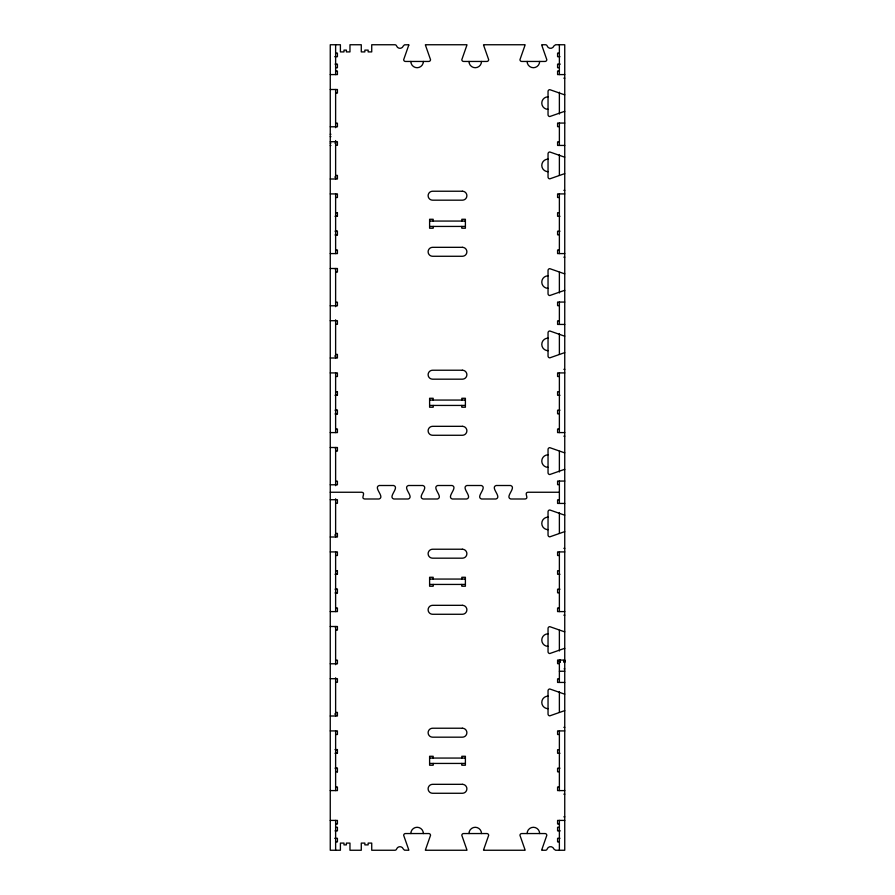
<?xml version="1.0" encoding="UTF-8"?>
<svg xmlns="http://www.w3.org/2000/svg" width="895" height="895" viewBox="0 0 895 895"><rect width="100%" height="100%" fill="white"/><g stroke="black" fill="none" stroke-linecap="round" stroke-linejoin="round"><path stroke-width="1.34" d="M559.375 662.367L560.046 662.367L559.375 661.964L560.046 661.964L559.375 661.136L560.046 660.107L559.375 660.107L559.375 682.438M335.625 53.107L337.415 53.107L337.415 56.687L334.73 56.687M559.375 53.107L557.585 53.107L557.585 56.687L559.968 56.687M335.032 64.138L337.415 64.138L337.415 67.718L335.625 67.718M560.27 64.138L557.585 64.138L557.585 67.718L559.375 67.718M335.625 71.007L337.415 71.007L337.415 74.587L330.255 74.587M559.375 71.007L557.585 71.007L557.585 74.587L564.745 74.587M563.85 78.167L564.745 78.167M330.255 89.5L337.415 89.5L337.415 93.08L335.625 93.08M564.745 123.062L557.585 123.062L557.585 126.642L559.375 126.642M335.625 123.208L337.415 123.208L337.415 126.788L330.255 126.788M330.255 134.25L330.926 134.25M330.255 136.655L330.926 136.655M330.255 141.712L337.415 141.712L337.415 145.292L335.625 145.292M559.375 141.857L557.585 141.857L557.585 145.438L564.745 145.438M330.255 143.133L330.926 143.133M334.954 143.133L335.625 143.133M330.255 145.438L330.926 145.438M335.625 175.42L337.415 175.42L337.415 179L330.255 179M334.73 177.042L335.625 177.042M563.85 190.333L564.745 190.333M330.255 193.913L337.415 193.913L337.415 197.493L335.625 197.493M564.745 193.913L557.585 193.913L557.585 197.493L559.375 197.493M335.625 212.708L337.415 212.708M559.375 212.708L557.585 212.708L557.585 216.288L559.968 216.288M335.625 216.142L337.415 216.142M335.032 216.288L337.415 216.288L337.415 212.562M429.6 221.065L465.4 221.065M429.6 226.435L465.4 226.435M335.032 231.212L337.415 231.212L337.415 234.937L335.032 234.937M559.968 231.212L557.585 231.212L557.585 234.792L559.375 234.792M335.625 231.357L337.415 231.357M335.625 234.792L337.415 234.792M335.625 250.007L337.415 250.007L337.415 253.587L330.255 253.587M559.375 250.007L557.585 250.007L557.585 253.587L564.745 253.587M563.85 257.167L564.745 257.167M330.255 268.5L337.415 268.5L337.415 272.08L335.625 272.08M334.73 268.668L335.625 268.668M564.745 302.062L557.585 302.062L557.585 305.642L559.375 305.642M335.625 302.208L337.415 302.208L337.415 305.788L330.255 305.788M330.255 320.712L337.415 320.712L337.415 324.292L335.625 324.292M559.375 320.857L557.585 320.857L557.585 324.438L564.745 324.438M335.625 354.42L337.415 354.42L337.415 358L330.255 358M334.73 356.042L335.625 356.042M563.85 369.333L564.745 369.333M330.255 372.913L337.415 372.913L337.415 376.493L335.625 376.493M564.745 372.913L557.585 372.913L557.585 376.493L559.375 376.493M335.625 391.708L337.415 391.708M559.375 391.708L557.585 391.708L557.585 395.288L559.968 395.288M335.625 395.142L337.415 395.142M335.032 395.288L337.415 395.288L337.415 391.562M429.6 400.065L465.4 400.065M429.6 405.435L465.4 405.435M335.032 410.212L337.415 410.212L337.415 413.937L335.032 413.937M559.968 410.212L557.585 410.212L557.585 413.792L559.375 413.792M335.625 410.357L337.415 410.357M335.625 413.792L337.415 413.792M335.625 429.007L337.415 429.007L337.415 432.587L330.255 432.587M559.375 429.007L557.585 429.007L557.585 432.587L564.745 432.587M563.85 436.167L564.745 436.167M330.255 447.5L337.415 447.5L337.415 451.08L335.625 451.08M334.73 447.668L335.625 447.668M564.745 481.062L557.585 481.062L557.585 484.642L559.375 484.642M335.625 481.208L337.415 481.208L337.415 484.788L330.255 484.788M330.255 492.25L361.916 492.25C366.234 492.787 360.249 498.47 364.567 498.996L379.032 498.996C385.331 496.938 372.891 487.562 379.178 485.504L393.655 485.504C399.942 487.562 387.501 496.938 393.8 498.996L408.265 498.996C414.564 496.938 402.123 487.562 408.422 485.504L422.887 485.504C429.186 487.562 416.746 496.938 423.033 498.996L437.51 498.996C443.797 496.938 431.356 487.562 437.655 485.504L452.12 485.504C458.419 487.562 445.978 496.938 452.277 498.996L466.742 498.996C473.041 496.938 460.601 487.562 466.888 485.504L481.365 485.504C487.652 487.562 475.211 496.938 481.51 498.996L495.975 498.996C502.274 496.938 489.833 487.562 496.132 485.504L510.597 485.504C516.896 487.562 504.456 496.938 510.743 498.996L525.22 498.996C529.527 498.47 523.541 492.787 527.86 492.25L559.375 492.25M330.255 499.712L337.415 499.712L337.415 503.292L335.625 503.292M559.375 499.857L557.585 499.857L557.585 503.437L564.745 503.437M335.625 533.42L337.415 533.42L337.415 537L330.255 537M334.73 535.042L335.625 535.042M563.85 548.333L564.745 548.333M330.255 551.913L337.415 551.913L337.415 555.493L335.625 555.493M564.745 551.913L557.585 551.913L557.585 555.493L559.375 555.493M335.625 570.708L337.415 570.708M559.375 570.708L557.585 570.708L557.585 574.288L559.968 574.288M335.625 574.143L337.415 574.143M335.032 574.288L337.415 574.288L337.415 570.562M429.6 579.065L465.4 579.065M429.6 584.435L465.4 584.435M335.032 589.212L337.415 589.212L337.415 592.938L335.032 592.938M559.968 589.212L557.585 589.212L557.585 592.792L559.375 592.792M335.625 589.357L337.415 589.357M335.625 592.792L337.415 592.792M335.625 608.007L337.415 608.007L337.415 611.587L330.255 611.587M559.375 608.007L557.585 608.007L557.585 611.587L564.745 611.587M563.85 615.167L564.745 615.167M330.255 626.5L337.415 626.5L337.415 630.08L335.625 630.08M334.73 626.668L335.625 626.668M564.745 660.107L557.585 660.062L557.585 663.643L559.375 663.643M335.625 660.208L337.415 660.208L337.415 663.788L330.255 663.788M559.375 660.253L560.046 660.253M564.074 660.253L564.745 660.253M564.074 660.488L564.745 660.488M559.375 660.778L560.046 660.778M564.074 660.778L564.745 660.778M564.074 661.136L564.745 661.136M559.375 661.539L560.046 661.539M564.074 661.539L564.745 661.539M564.074 661.964L564.745 661.964M564.074 662.367L564.745 662.367M564.074 668.845L564.745 668.845M559.375 671.25L564.745 671.25M330.255 678.712L337.415 678.712L337.415 682.292L335.625 682.292M559.375 678.857L557.585 678.857L557.585 682.438L564.745 682.438M335.625 712.42L337.415 712.42L337.415 716L330.255 716M334.73 714.042L335.625 714.042M563.85 727.333L564.745 727.333M330.255 730.913L337.415 730.913L337.415 734.493L335.625 734.493M564.745 730.913L557.585 730.913L557.585 734.493L559.375 734.493M335.032 749.562L337.415 749.562L337.415 753.288L335.032 753.288M335.625 749.708L337.415 749.708M559.375 749.708L557.585 749.708L557.585 753.288L559.968 753.288M335.625 753.143L337.415 753.143M429.6 758.065L465.4 758.065M429.6 763.435L465.4 763.435M335.032 768.212L337.415 768.212L337.415 771.937M559.968 768.212L557.585 768.212L557.585 771.792L559.375 771.792M335.625 768.357L337.415 768.357M335.625 771.792L337.415 771.792M335.625 787.007L337.415 787.007L337.415 790.587L330.255 790.587M559.375 787.007L557.585 787.007L557.585 790.587L564.745 790.587M563.85 794.167L564.745 794.167M563.85 816.833L564.745 816.833M330.255 820.413L337.415 820.413L337.415 823.993L335.625 823.993M564.745 820.413L557.585 820.413L557.585 823.993L559.375 823.993M335.625 827.282L337.415 827.282L337.415 830.862L335.032 830.862M559.375 827.282L557.585 827.282L557.585 830.862L560.27 830.862M334.73 838.313L337.415 838.313L337.415 841.893L335.625 841.893M559.968 838.313L557.585 838.313L557.585 841.893L559.375 841.893M559.375 44.75L559.375 74.587M559.375 92.23L559.375 114.034M559.375 123.062L559.375 145.438M559.375 154.522L559.375 175.185M559.375 193.913L559.375 253.587M559.375 272.315L559.375 292.978M559.375 302.062L559.375 324.438M559.375 333.522L559.375 354.185M559.375 372.913L559.375 432.587M559.375 451.315L559.375 471.978M559.375 481.062L559.375 503.437M559.375 512.522L559.375 533.185M559.375 551.913L559.375 611.587M559.375 630.315L559.375 650.978M559.375 691.522L559.375 712.185M559.375 730.913L559.375 790.587M559.375 820.413L559.375 850.25M461.82 221.065L461.82 219.275L465.4 219.275L465.4 228.225L461.82 228.225L461.82 226.435M461.82 400.065L461.82 398.275L465.4 398.275L465.4 407.225L461.82 407.225L461.82 405.435M461.82 579.065L461.82 577.275L465.4 577.275L465.4 586.225L461.82 586.225L461.82 584.435M461.82 758.065L461.82 756.275L465.4 756.275L465.4 765.225L461.82 765.225L461.82 763.435M433.18 221.065L433.18 219.275L429.6 219.275L429.6 228.225L433.18 228.225L433.18 226.435M433.18 400.065L433.18 398.275L429.6 398.275L429.6 407.225L433.18 407.225L433.18 405.435M433.18 579.065L433.18 577.275L429.6 577.275L429.6 586.225L433.18 586.225L433.18 584.435M433.18 758.065L433.18 756.275L429.6 756.275L429.6 765.225L433.18 765.225L433.18 763.435M335.625 44.75L335.625 74.587M335.625 89.5L335.625 127.683M335.625 140.549L335.625 179M335.625 193.913L335.625 253.587M335.625 268.5L335.625 306.683M335.625 319.817L335.625 358M335.625 372.913L335.625 432.587M335.625 447.5L335.625 485.683M335.625 498.817L335.625 537M335.625 551.913L335.625 611.587M335.625 626.5L335.625 664.683M335.625 677.817L335.625 716M335.625 730.913L335.625 790.587M335.625 820.413L335.625 850.25M564.745 336.106A1.801 1.801 0 0 1 564.23 336.028L549.832 330.982A1.79 1.79 0 0 0 548.042 332.772L548.042 356.042A1.79 1.79 0 0 0 549.832 357.832L564.23 352.798A1.79 1.79 0 0 1 564.745 352.719M548.042 350.672A6.265 6.265 0 0 1 541.777 344.407A6.265 6.265 0 0 1 548.042 338.142M564.745 531.719A1.79 1.79 0 0 0 564.23 531.798L549.832 536.832A1.79 1.79 0 0 1 548.042 535.042L548.042 511.772A1.79 1.79 0 0 1 549.832 509.982L564.23 515.028A1.801 1.801 0 0 0 564.745 515.106M564.745 469.394A1.801 1.801 0 0 0 564.23 469.472L549.832 474.518A1.79 1.79 0 0 1 548.042 472.728L548.042 449.458A1.79 1.79 0 0 1 549.832 447.668L564.23 452.702A1.801 1.801 0 0 0 564.745 452.781M548.042 467.358A6.265 6.265 0 0 1 541.777 461.093A6.265 6.265 0 0 1 548.042 454.828M548.042 529.672A6.265 6.265 0 0 1 541.777 523.407A6.265 6.265 0 0 1 548.042 517.142M564.745 710.719A1.79 1.79 0 0 0 564.23 710.798L549.832 715.832A1.79 1.79 0 0 1 548.042 714.042L548.042 690.772A1.79 1.79 0 0 1 549.832 688.982L564.23 694.028A1.801 1.801 0 0 0 564.745 694.106M564.745 648.394A1.79 1.79 0 0 0 564.23 648.472L549.832 653.518A1.79 1.79 0 0 1 548.042 651.728L548.042 628.458A1.79 1.79 0 0 1 549.832 626.668L564.23 631.702A1.801 1.801 0 0 0 564.745 631.78M548.042 646.358A6.265 6.265 0 0 1 541.777 640.093A6.265 6.265 0 0 1 548.042 633.828M548.042 708.672A6.265 6.265 0 0 1 541.777 702.407A6.265 6.265 0 0 1 548.042 696.142M410.839 833.547A6.265 6.265 0 0 1 417.104 827.282A6.265 6.265 0 0 1 423.369 833.547M468.98 833.547A6.265 6.265 0 0 1 475.245 827.282A6.265 6.265 0 0 1 481.51 833.547M527.121 833.547A6.265 6.265 0 0 1 533.386 827.282A6.265 6.265 0 0 1 539.651 833.547M564.745 173.719A1.79 1.79 0 0 0 564.23 173.798L549.832 178.832A1.79 1.79 0 0 1 548.042 177.042L548.042 153.772A1.79 1.79 0 0 1 549.832 151.982L564.23 157.028A1.801 1.801 0 0 0 564.745 157.106M564.745 111.394A1.79 1.79 0 0 0 564.23 111.472L549.832 116.518A1.79 1.79 0 0 1 548.042 114.728L548.042 91.458A1.79 1.79 0 0 1 549.832 89.668L564.23 94.702A1.801 1.801 0 0 0 564.745 94.78M548.042 109.358A6.265 6.265 0 0 1 541.777 103.093A6.265 6.265 0 0 1 548.042 96.828M548.042 171.672A6.265 6.265 0 0 1 541.777 165.407A6.265 6.265 0 0 1 548.042 159.142M564.745 290.394A1.79 1.79 0 0 0 564.23 290.472L549.832 295.518A1.79 1.79 0 0 1 548.042 293.728L548.042 270.458A1.79 1.79 0 0 1 549.832 268.668L564.23 273.702A1.79 1.79 0 0 0 564.745 273.78M548.042 288.358A6.265 6.265 0 0 1 541.777 282.093A6.265 6.265 0 0 1 548.042 275.828M423.369 61.453A6.265 6.265 0 0 1 417.104 67.718A6.265 6.265 0 0 1 410.839 61.453M481.51 61.453A6.265 6.265 0 0 1 475.245 67.718A6.265 6.265 0 0 1 468.98 61.453M539.651 61.453A6.265 6.265 0 0 1 533.386 67.718A6.265 6.265 0 0 1 527.121 61.453M408.713 45.265L403.679 59.663A1.79 1.79 0 0 0 405.469 61.453L428.739 61.453A1.79 1.79 0 0 0 430.529 59.663L425.483 45.265A1.801 1.801 0 0 1 425.405 44.75L466.933 44.75A1.79 1.79 0 0 1 466.866 45.265L461.82 59.663A1.79 1.79 0 0 0 463.61 61.453L486.88 61.453A1.79 1.79 0 0 0 488.67 59.663L483.624 45.265A1.801 1.801 0 0 1 483.557 44.75L525.085 44.75A1.79 1.79 0 0 1 525.007 45.265L519.961 59.663A1.79 1.79 0 0 0 521.751 61.453L545.021 61.453A1.79 1.79 0 0 0 546.811 59.663L541.777 45.265A1.801 1.801 0 0 1 541.699 44.75L545.469 44.75A1.79 1.79 0 0 1 547.158 45.947A3.58 3.58 0 0 0 553.915 45.947L555.605 44.75L564.745 44.75L564.745 850.25L555.605 850.25L553.915 849.053A3.58 3.58 0 0 0 547.158 849.053A1.79 1.79 0 0 1 545.469 850.25L541.699 850.25A1.801 1.801 0 0 1 541.777 849.735L546.811 835.337A1.79 1.79 0 0 0 545.021 833.547L521.751 833.547A1.79 1.79 0 0 0 519.961 835.337L525.007 849.735A1.79 1.79 0 0 1 525.085 850.25L483.557 850.25A1.801 1.801 0 0 1 483.624 849.735L488.67 835.337A1.79 1.79 0 0 0 486.88 833.547L463.61 833.547A1.79 1.79 0 0 0 461.82 835.337L466.866 849.735A1.79 1.79 0 0 1 466.933 850.25L425.405 850.25A1.801 1.801 0 0 1 425.483 849.735L430.529 835.337A1.79 1.79 0 0 0 428.739 833.547L405.469 833.547A1.79 1.79 0 0 0 403.679 835.337L408.713 849.735A1.79 1.79 0 0 1 408.791 850.25L404.495 850.172L403.332 849.053A3.58 3.58 0 0 0 396.575 849.053A1.79 1.79 0 0 1 394.885 850.25L371.727 850.25L371.727 843.09L368.147 843.09L368.147 844.88L364.858 844.88L364.858 843.09L361.278 843.09L361.278 850.25L349.967 850.25L349.967 843.09L346.387 843.09L346.387 844.88L343.982 844.88L343.982 843.09L340.402 843.09L340.402 850.25L330.255 850.25L330.255 44.75L340.402 44.75L340.402 51.91L343.982 51.91L343.982 50.12L346.387 50.12L346.387 51.91L349.967 51.91L349.967 44.75L361.278 44.75L361.278 51.91L364.858 51.91L364.858 50.12L368.147 50.12L368.147 51.91L371.727 51.91L371.727 44.75L394.885 44.75A1.79 1.79 0 0 1 396.575 45.947A3.58 3.58 0 0 0 403.332 45.947L404.495 44.828L408.791 44.75A1.79 1.79 0 0 1 408.713 45.265M462.413 191.228L432.587 191.228A4.475 4.475 0 0 0 428.112 195.703A4.475 4.475 0 0 0 432.587 200.178L462.413 200.178A4.475 4.475 0 0 0 466.888 195.703A4.475 4.475 0 0 0 462.413 191.228M462.413 247.322L432.587 247.322A4.475 4.475 0 0 0 428.112 251.797A4.475 4.475 0 0 0 432.587 256.272L462.413 256.272A4.475 4.475 0 0 0 466.888 251.797A4.475 4.475 0 0 0 462.413 247.322M462.413 370.228L432.587 370.228A4.475 4.475 0 0 0 428.112 374.703A4.475 4.475 0 0 0 432.587 379.178L462.413 379.178A4.475 4.475 0 0 0 466.888 374.703A4.475 4.475 0 0 0 462.413 370.228M462.413 426.322L432.587 426.322A4.475 4.475 0 0 0 428.112 430.797A4.475 4.475 0 0 0 432.587 435.272L462.413 435.272A4.475 4.475 0 0 0 466.888 430.797A4.475 4.475 0 0 0 462.413 426.322M462.413 549.228L432.587 549.228A4.475 4.475 0 0 0 428.112 553.703A4.475 4.475 0 0 0 432.587 558.178L462.413 558.178A4.475 4.475 0 0 0 466.888 553.703A4.475 4.475 0 0 0 462.413 549.228M462.413 605.322L432.587 605.322A4.475 4.475 0 0 0 428.112 609.797A4.475 4.475 0 0 0 432.587 614.272L462.413 614.272A4.475 4.475 0 0 0 466.888 609.797A4.475 4.475 0 0 0 462.413 605.322M462.413 728.228L432.587 728.228A4.475 4.475 0 0 0 428.112 732.703A4.475 4.475 0 0 0 432.587 737.178L462.413 737.178A4.475 4.475 0 0 0 466.888 732.703A4.475 4.475 0 0 0 462.413 728.228M462.413 784.322L432.587 784.322A4.475 4.475 0 0 0 428.112 788.797A4.475 4.475 0 0 0 432.587 793.272L462.413 793.272A4.475 4.475 0 0 0 466.888 788.797A4.475 4.475 0 0 0 462.413 784.322"/></g></svg>
